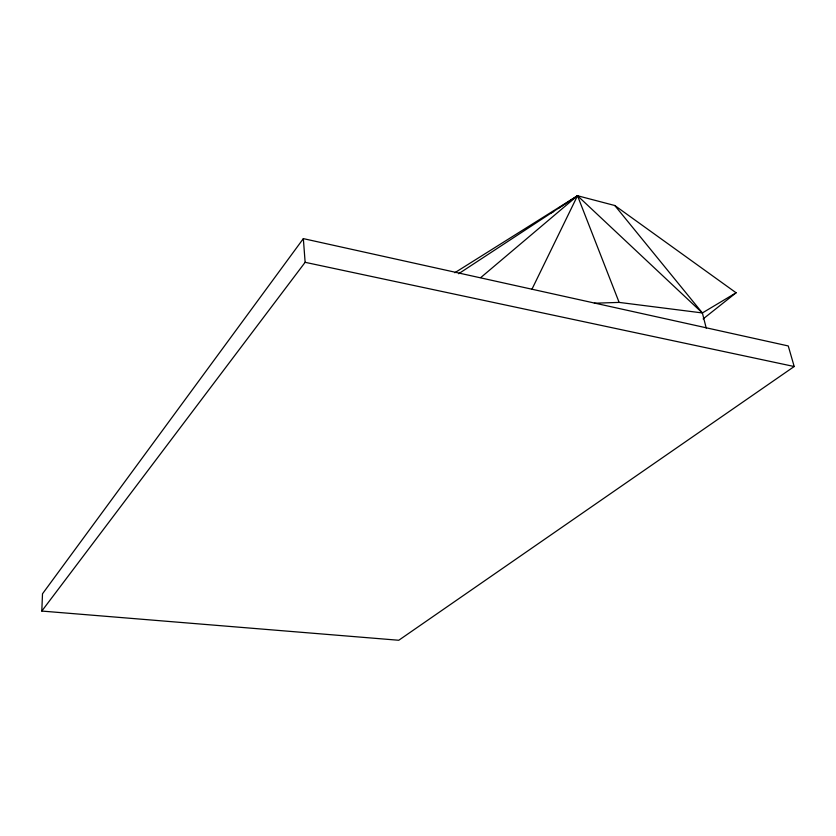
<?xml version="1.0" encoding="UTF-8"?>
<svg xmlns="http://www.w3.org/2000/svg" width="836" height="836" viewBox="0 0 836 836"><rect width="100%" height="100%" fill="white"/><g stroke="black" fill="none" stroke-linecap="round" stroke-linejoin="round"><path stroke-width="1.25" d="M41.8 611.064L42.5 593.8L303.343 238.626L788.254 345.947L794.2 366.523L398.762 640.261L41.8 611.064L305.13 262.316L303.343 238.626M531.968 289.183L577.509 195.739L614.784 205.51L736.098 292.778L703.139 318.924M480.784 277.562L577.509 195.739L702.376 312.946L706.221 328.078M551.499 212.887L553.662 211.466M557.999 208.603L577.509 195.739L619.131 302.402L702.376 312.946L736.098 292.778M458.64 273.738L577.509 195.739L454.794 272.745M594.375 303.217L619.131 302.402M305.13 262.316L794.2 366.523M614.784 205.51L702.376 312.946"/></g></svg>
